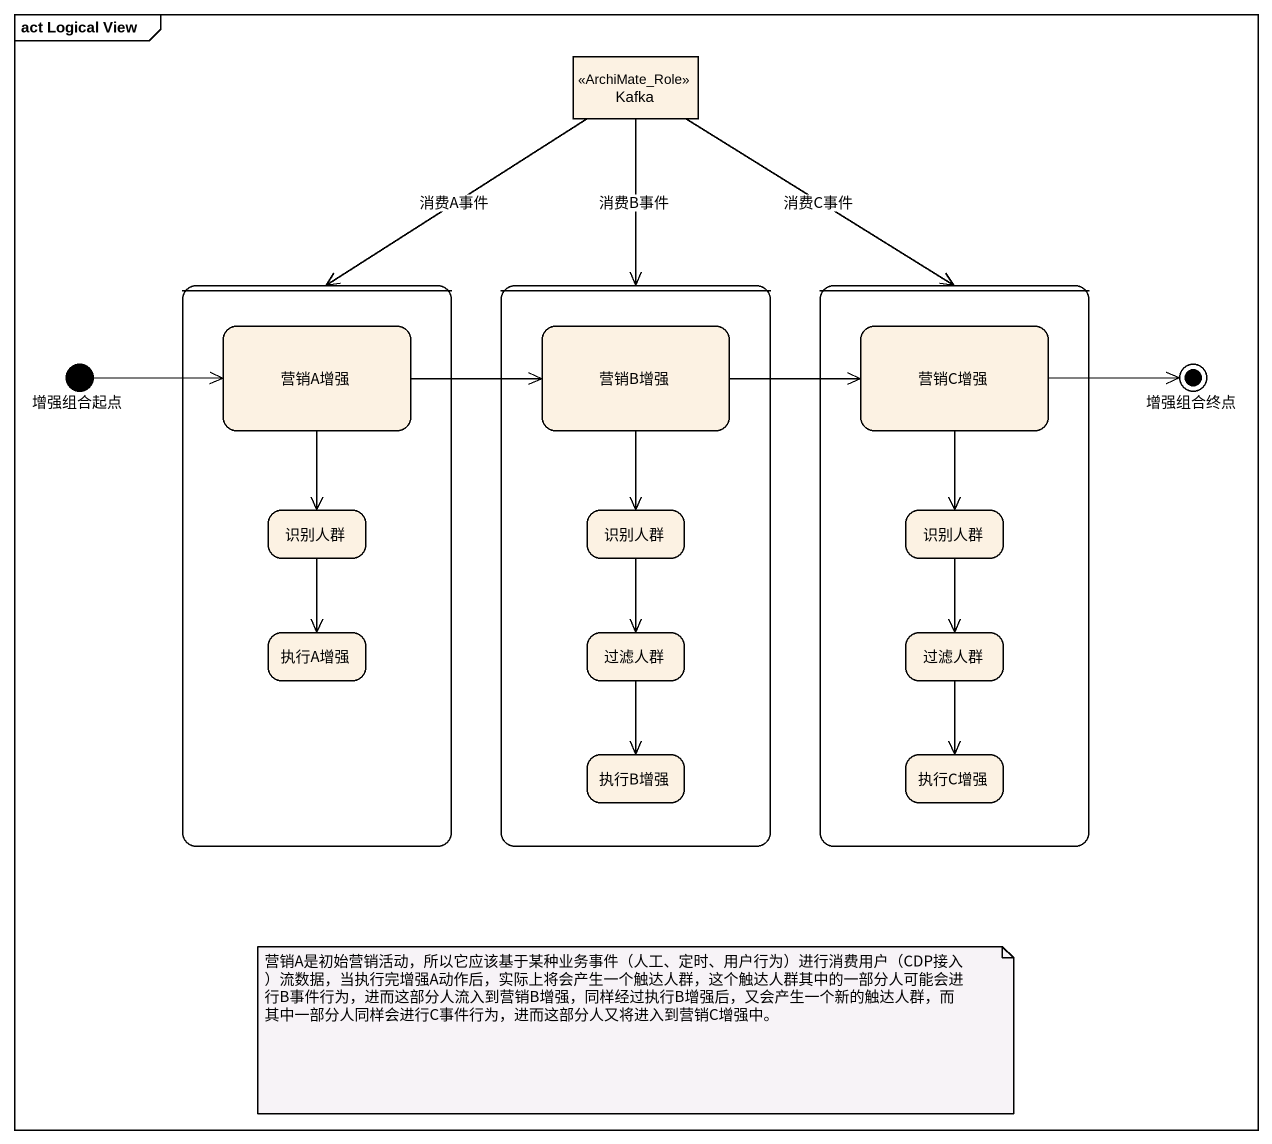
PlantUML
@startuml
mainframe act Logical View
hide empty description
state Kafka <<ArchiMate_Role>>
state " " as state1 {
  state 营销A增强
  state 识别人群
  state 执行A增强
}
state " " as state2 {
  state 营销B增强
  state "识别人群" as 识别人群_2
  state 过滤人群
  state 执行B增强
}
state " " as state3 {
  state 营销C增强
  state "识别人群" as 识别人群_3
  state "过滤人群" as 过滤人群_2
  state 执行C增强
}
state 增强组合起点 <<start>>
state 增强组合终点 <<end>>
Kafka --> state1 : 消费A事件
Kafka --> state2 : 消费B事件
Kafka --> state3 : 消费C事件
增强组合起点 -right-> 营销A增强
营销A增强 -right-> 营销B增强
营销A增强 --> 识别人群
营销B增强 -right-> 营销C增强
营销B增强 --> 识别人群_2
营销C增强 -right-> 增强组合终点
营销C增强 --> 识别人群_3
识别人群 --> 执行A增强
识别人群_2 --> 过滤人群
识别人群_3 --> 过滤人群_2
过滤人群 --> 执行B增强
过滤人群_2 --> 执行C增强
note as N1
  营销A是初始营销活动，所以它应该基于某种业务事件（人工、定时、用户行为）进行消费用户（CDP接入）流数据，当执行完增强A动作后，实际上将会产生一个触达人群，这个触达人群其中的一部分人可能会进行B事件行为，进而这部分人流入到营销B增强，同样经过执行B增强后，又会产生一个新的触达人群，而其中一部分人同样会进行C事件行为，进而这部分人又将进入到营销C增强中。
end note
@enduml
